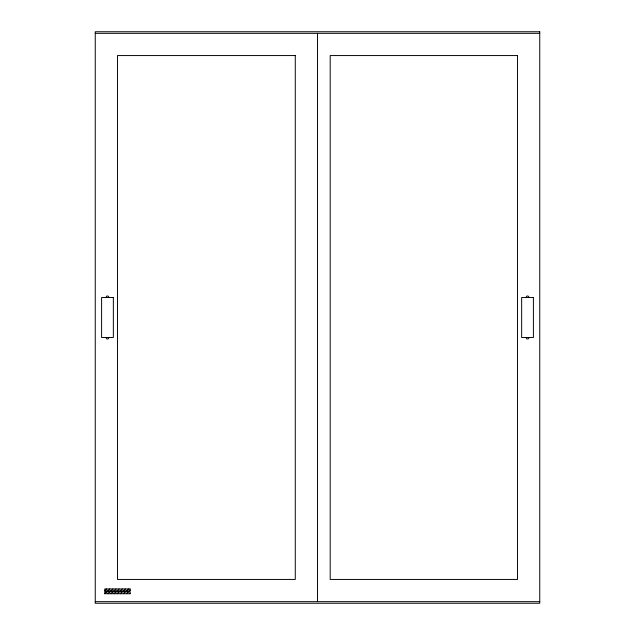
<?xml version="1.0" encoding="UTF-8"?>
<svg xmlns="http://www.w3.org/2000/svg" width="635" height="635" viewBox="0 0 635 635"><rect width="100%" height="100%" fill="white"/><g stroke="black" fill="none" stroke-linecap="round" stroke-linejoin="round"><path stroke-width="0.95" d="M104.711 590.86L106.736 588.962M104.775 593.725L130.111 593.725L130.111 591.836L104.775 591.836L104.775 593.725L106.783 591.836M107.823 590.86L109.839 588.962M107.879 593.725L109.887 591.836M110.927 590.86L112.943 588.962M110.982 593.725L112.99 591.836M114.03 590.86L116.046 588.962M114.086 593.725L116.094 591.836M117.134 590.86L119.15 588.962M117.189 593.725L119.197 591.836M120.237 590.86L122.253 588.962M120.293 593.725L122.301 591.836M123.341 590.86L125.357 588.962M123.396 593.725L125.405 591.836M126.444 590.86L128.46 588.962M126.508 593.725L128.508 591.836M129.548 590.86L130.111 590.328M129.611 593.725L130.111 593.249M95.25 33.337L539.75 33.337M95.25 601.663L539.75 601.663M528.796 297.498C529.344 295.458 525.709 295.458 526.256 297.498M528.796 337.502C529.344 339.542 525.709 339.542 526.256 337.502M317.5 33.337L317.5 601.663M108.744 297.498C109.291 295.458 105.656 295.458 106.204 297.498M108.744 337.502C109.291 339.542 105.656 339.542 106.204 337.502M539.75 31.75L95.25 31.75L95.25 603.25L539.75 603.25L539.75 31.75M295.275 55.562L117.475 55.562L117.475 579.438L295.275 579.438L295.275 55.562M517.525 55.562L330.2 55.562L330.2 579.438L517.525 579.438L517.525 55.562M113.347 297.498L101.6 297.498L101.6 337.502L113.347 337.502L113.347 297.498M533.4 297.498L521.653 297.498L521.653 337.502L533.4 337.502L533.4 297.498M130.111 588.962L104.775 588.962L104.775 590.86L130.111 590.86L130.111 588.962"/></g></svg>
